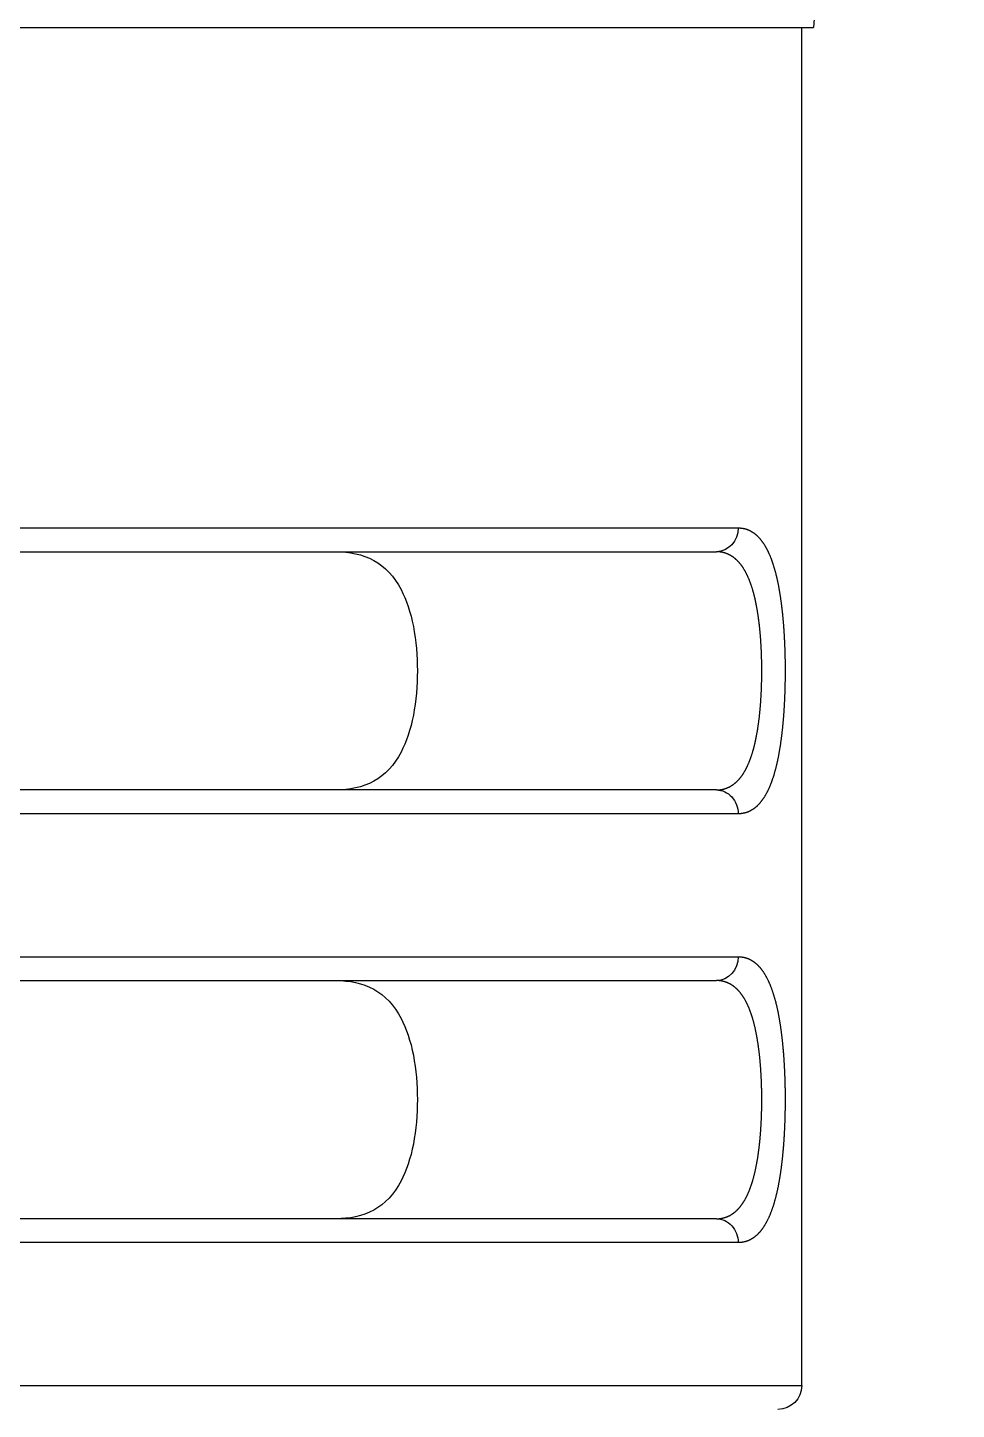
# Model space of a CAD drawing. Header units: millimetres. Extents: x 296 to 1136, y 93 to 687.
# Drawn here: x 989.37 to 993.26, y 467.13 to 472.93 of the extents above; entities that cross this region are included whole.
import ezdxf

# ---------------------------------------------------------------- set-up
doc = ezdxf.new("R2010")
doc.units = ezdxf.units.MM
doc.header["$LTSCALE"] = 0.75

msp = doc.modelspace()

# ---------------------------------------------------------------- linework, layer by layer
at = {"extrusion": (1, -2.22045e-16, -2.96747e-13)}
for p, q in [((992.6157, 467.2312), (992.6157, 472.9312)), ((986.3825, 470.8312), (992.3488, 470.8312)), ((986.4743, 470.7312), (992.2571, 470.7312)), ((992.2571, 469.7312), (986.4743, 469.7312)), ((992.3488, 469.6312), (986.3825, 469.6312)), ((986.3825, 469.0312), (992.3488, 469.0312)), ((986.4743, 468.9312), (992.2571, 468.9312)), ((992.2571, 467.9312), (986.4743, 467.9312)), ((992.3488, 467.8312), (986.3825, 467.8312)), ((986.1157, 467.2312), (992.6157, 467.2312))]:
    msp.add_line(p, q, dxfattribs=at)
at = {"extrusion": (-5.04871e-29, 2.22045e-16, -1)}
msp.add_arc((-992.5157, 467.2312), 0.1, 180, 270, dxfattribs=at)
at = {"extrusion": (1.18873e-29, 2.22045e-16, -1)}
msp.add_ellipse((992.2571, 470.8312), major_axis=(0, 0.1), ratio=0.917894, start_param=1.570797, end_param=3.14159, dxfattribs=at)
at = {"extrusion": (1.67617e-28, 2.22045e-16, -1)}
msp.add_ellipse((992.2571, 469.6312), major_axis=(0, 0.1), ratio=0.917894, start_param=0.000013, end_param=1.570813, dxfattribs=at)
at = {"extrusion": (2.46809e-29, 2.22045e-16, -1)}
msp.add_ellipse((992.2571, 469.0312), major_axis=(0, 0.1), ratio=0.917894, start_param=1.570797, end_param=3.14159, dxfattribs=at)
at = {"extrusion": (1.35779e-28, 2.22045e-16, -1)}
msp.add_ellipse((992.2571, 467.8312), major_axis=(0, 0.1), ratio=0.917894, start_param=0.000013, end_param=1.570813, dxfattribs=at)
for points in [[(993.2648, 479.8302), (993.0489, 477.532), (992.8461, 475.2324), (992.6655, 472.9312)], [(992.2571, 469.7312), (992.2581, 469.7312), (992.2602, 469.7312), (992.2634, 469.7313), (992.2665, 469.7315), (992.2695, 469.7317), (992.2726, 469.7321), (992.2756, 469.7325), (992.2786, 469.733), (992.2816, 469.7335), (992.2845, 469.7341), (992.2874, 469.7348), (992.2903, 469.7356), (992.2931, 469.7364), (992.296, 469.7373), (992.2988, 469.7383), (992.3015, 469.7394), (992.3042, 469.7405), (992.3069, 469.7417), (992.3096, 469.7429), (992.3123, 469.7442), (992.3149, 469.7456), (992.3175, 469.7471), (992.32, 469.7486), (992.3225, 469.7502), (992.325, 469.7518), (992.3275, 469.7535), (992.3299, 469.7553), (992.3323, 469.7571), (992.3347, 469.7591), (992.337, 469.761), (992.3394, 469.763), (992.3417, 469.7651), (992.3439, 469.7673), (992.3461, 469.7695), (992.3483, 469.7718), (992.3505, 469.7741), (992.3527, 469.7765), (992.3548, 469.779), (992.3569, 469.7815), (992.3589, 469.7841), (992.361, 469.7867), (992.363, 469.7894), (992.3649, 469.7921), (992.3669, 469.7949), (992.3688, 469.7978), (992.3707, 469.8007), (992.3726, 469.8037), (992.3744, 469.8067), (992.3762, 469.8098), (992.378, 469.8129), (992.3798, 469.8161), (992.3815, 469.8194), (992.3832, 469.8227), (992.3849, 469.826), (992.3865, 469.8294), (992.3882, 469.8329), (992.3898, 469.8364), (992.3913, 469.84), (992.3929, 469.8436), (992.3944, 469.8472), (992.3959, 469.8509), (992.3974, 469.8547), (992.3989, 469.8585), (992.4003, 469.8624), (992.4017, 469.8663), (992.4031, 469.8702), (992.4044, 469.8742), (992.4058, 469.8783), (992.4071, 469.8824), (992.4083, 469.8865), (992.4096, 469.8907), (992.4108, 469.8949), (992.4121, 469.8992), (992.4133, 469.9035), (992.4144, 469.9078), (992.4156, 469.9122), (992.4167, 469.9167), (992.4178, 469.9212), (992.4189, 469.9257), (992.4199, 469.9303), (992.421, 469.9349), (992.422, 469.9395), (992.423, 469.9442), (992.4239, 469.9489), (992.4249, 469.9537), (992.4258, 469.9585), (992.4267, 469.9633), (992.4276, 469.9682), (992.4285, 469.9731), (992.4293, 469.9781), (992.4302, 469.983), (992.431, 469.9881), (992.4317, 469.9931), (992.4325, 469.9982), (992.4333, 470.0033), (992.434, 470.0084), (992.4347, 470.0136), (992.4354, 470.0188), (992.436, 470.024), (992.4367, 470.0293), (992.4373, 470.0345), (992.4379, 470.0399), (992.4385, 470.0452), (992.4391, 470.0506), (992.4396, 470.0559), (992.4402, 470.0614), (992.4407, 470.0668), (992.4412, 470.0723), (992.4417, 470.0777), (992.4421, 470.0832), (992.4426, 470.0888), (992.443, 470.0943), (992.4434, 470.0999), (992.4438, 470.1055), (992.4441, 470.1111), (992.4445, 470.1167), (992.4448, 470.1223), (992.4451, 470.1279), (992.4454, 470.1336), (992.4457, 470.1392), (992.446, 470.1449), (992.4462, 470.1506), (992.4465, 470.1563), (992.4467, 470.162), (992.4469, 470.1677), (992.4471, 470.1735), (992.4472, 470.1792), (992.4474, 470.185), (992.4475, 470.1907), (992.4476, 470.1965), (992.4477, 470.2023), (992.4478, 470.208), (992.4478, 470.2138), (992.4479, 470.2196), (992.4479, 470.2254), (992.4479, 470.2312), (992.4479, 470.237), (992.4479, 470.2427), (992.4478, 470.2485), (992.4478, 470.2543), (992.4477, 470.2601), (992.4476, 470.2658), (992.4475, 470.2716), (992.4474, 470.2773), (992.4472, 470.2831), (992.4471, 470.2888), (992.4469, 470.2946), (992.4467, 470.3003), (992.4465, 470.306), (992.4462, 470.3117), (992.446, 470.3174), (992.4457, 470.3231), (992.4454, 470.3288), (992.4451, 470.3345), (992.4448, 470.3401), (992.4445, 470.3457), (992.4441, 470.3513), (992.4438, 470.3569), (992.4434, 470.3625), (992.443, 470.3681), (992.4426, 470.3736), (992.4421, 470.3791), (992.4416, 470.3847), (992.4412, 470.3901), (992.4407, 470.3956), (992.4402, 470.401), (992.4396, 470.4064), (992.4391, 470.4118), (992.4385, 470.4172), (992.4379, 470.4225), (992.4373, 470.4278), (992.4367, 470.4331), (992.436, 470.4384), (992.4354, 470.4436), (992.4347, 470.4488), (992.434, 470.454), (992.4332, 470.4591), (992.4325, 470.4642), (992.4317, 470.4693), (992.4309, 470.4744), (992.4301, 470.4794), (992.4293, 470.4843), (992.4285, 470.4893), (992.4276, 470.4942), (992.4267, 470.4991), (992.4258, 470.5039), (992.4249, 470.5087), (992.4239, 470.5135), (992.423, 470.5182), (992.422, 470.5229), (992.421, 470.5275), (992.4199, 470.5321), (992.4189, 470.5367), (992.4178, 470.5412), (992.4167, 470.5457), (992.4155, 470.5502), (992.4144, 470.5546), (992.4132, 470.5589), (992.412, 470.5632), (992.4108, 470.5675), (992.4096, 470.5717), (992.4083, 470.5759), (992.407, 470.58), (992.4057, 470.5841), (992.4044, 470.5882), (992.403, 470.5922), (992.4017, 470.5961), (992.4003, 470.6), (992.3988, 470.6039), (992.3974, 470.6077), (992.3959, 470.6114), (992.3944, 470.6151), (992.3929, 470.6188), (992.3913, 470.6224), (992.3897, 470.626), (992.3881, 470.6295), (992.3865, 470.6329), (992.3849, 470.6363), (992.3832, 470.6397), (992.3815, 470.643), (992.3797, 470.6462), (992.378, 470.6494), (992.3762, 470.6526), (992.3744, 470.6556), (992.3725, 470.6587), (992.3707, 470.6616), (992.3688, 470.6646), (992.3669, 470.6674), (992.3649, 470.6702), (992.3629, 470.673), (992.3609, 470.6757), (992.3589, 470.6783), (992.3568, 470.6809), (992.3548, 470.6834), (992.3526, 470.6858), (992.3505, 470.6882), (992.3483, 470.6906), (992.3461, 470.6928), (992.3439, 470.695), (992.3416, 470.6972), (992.3394, 470.6993), (992.337, 470.7013), (992.3347, 470.7033), (992.3323, 470.7052), (992.3299, 470.707), (992.3275, 470.7088), (992.325, 470.7105), (992.3225, 470.7122), (992.32, 470.7137), (992.3175, 470.7153), (992.3149, 470.7167), (992.3123, 470.7181), (992.3096, 470.7194), (992.307, 470.7207), (992.3043, 470.7218), (992.3015, 470.723), (992.2988, 470.724), (992.296, 470.725), (992.2932, 470.7259), (992.2903, 470.7267), (992.2874, 470.7275), (992.2845, 470.7282), (992.2816, 470.7288), (992.2786, 470.7294), (992.2756, 470.7298), (992.2726, 470.7302), (992.2695, 470.7306), (992.2665, 470.7308), (992.2634, 470.731), (992.2602, 470.7311), (992.2581, 470.7312), (992.2571, 470.7312)], [(992.2571, 467.9312), (992.2581, 467.9312), (992.2602, 467.9312), (992.2634, 467.9313), (992.2665, 467.9315), (992.2695, 467.9317), (992.2726, 467.9321), (992.2756, 467.9325), (992.2786, 467.933), (992.2816, 467.9335), (992.2845, 467.9341), (992.2874, 467.9348), (992.2903, 467.9356), (992.2931, 467.9364), (992.296, 467.9373), (992.2988, 467.9383), (992.3015, 467.9394), (992.3042, 467.9405), (992.3069, 467.9417), (992.3096, 467.9429), (992.3123, 467.9442), (992.3149, 467.9456), (992.3175, 467.9471), (992.32, 467.9486), (992.3225, 467.9502), (992.325, 467.9518), (992.3275, 467.9535), (992.3299, 467.9553), (992.3323, 467.9571), (992.3347, 467.9591), (992.337, 467.961), (992.3394, 467.963), (992.3417, 467.9651), (992.3439, 467.9673), (992.3461, 467.9695), (992.3483, 467.9718), (992.3505, 467.9741), (992.3527, 467.9765), (992.3548, 467.979), (992.3569, 467.9815), (992.3589, 467.9841), (992.361, 467.9867), (992.363, 467.9894), (992.3649, 467.9921), (992.3669, 467.9949), (992.3688, 467.9978), (992.3707, 468.0007), (992.3726, 468.0037), (992.3744, 468.0067), (992.3762, 468.0098), (992.378, 468.0129), (992.3798, 468.0161), (992.3815, 468.0194), (992.3832, 468.0227), (992.3849, 468.026), (992.3865, 468.0294), (992.3882, 468.0329), (992.3898, 468.0364), (992.3913, 468.04), (992.3929, 468.0436), (992.3944, 468.0472), (992.3959, 468.0509), (992.3974, 468.0547), (992.3989, 468.0585), (992.4003, 468.0624), (992.4017, 468.0663), (992.4031, 468.0702), (992.4044, 468.0742), (992.4058, 468.0783), (992.4071, 468.0824), (992.4083, 468.0865), (992.4096, 468.0907), (992.4108, 468.0949), (992.4121, 468.0992), (992.4133, 468.1035), (992.4144, 468.1078), (992.4156, 468.1122), (992.4167, 468.1167), (992.4178, 468.1212), (992.4189, 468.1257), (992.4199, 468.1303), (992.421, 468.1349), (992.422, 468.1395), (992.423, 468.1442), (992.4239, 468.1489), (992.4249, 468.1537), (992.4258, 468.1585), (992.4267, 468.1633), (992.4276, 468.1682), (992.4285, 468.1731), (992.4293, 468.1781), (992.4302, 468.183), (992.431, 468.1881), (992.4317, 468.1931), (992.4325, 468.1982), (992.4333, 468.2033), (992.434, 468.2084), (992.4347, 468.2136), (992.4354, 468.2188), (992.436, 468.224), (992.4367, 468.2293), (992.4373, 468.2345), (992.4379, 468.2399), (992.4385, 468.2452), (992.4391, 468.2506), (992.4396, 468.2559), (992.4402, 468.2614), (992.4407, 468.2668), (992.4412, 468.2723), (992.4417, 468.2777), (992.4421, 468.2832), (992.4426, 468.2888), (992.443, 468.2943), (992.4434, 468.2999), (992.4438, 468.3055), (992.4441, 468.3111), (992.4445, 468.3167), (992.4448, 468.3223), (992.4451, 468.3279), (992.4454, 468.3336), (992.4457, 468.3392), (992.446, 468.3449), (992.4462, 468.3506), (992.4465, 468.3563), (992.4467, 468.362), (992.4469, 468.3677), (992.4471, 468.3735), (992.4472, 468.3792), (992.4474, 468.385), (992.4475, 468.3907), (992.4476, 468.3965), (992.4477, 468.4023), (992.4478, 468.408), (992.4478, 468.4138), (992.4479, 468.4196), (992.4479, 468.4254), (992.4479, 468.4312), (992.4479, 468.437), (992.4479, 468.4427), (992.4478, 468.4485), (992.4478, 468.4543), (992.4477, 468.4601), (992.4476, 468.4658), (992.4475, 468.4716), (992.4474, 468.4773), (992.4472, 468.4831), (992.4471, 468.4888), (992.4469, 468.4946), (992.4467, 468.5003), (992.4465, 468.506), (992.4462, 468.5117), (992.446, 468.5174), (992.4457, 468.5231), (992.4454, 468.5288), (992.4451, 468.5345), (992.4448, 468.5401), (992.4445, 468.5457), (992.4441, 468.5513), (992.4438, 468.5569), (992.4434, 468.5625), (992.443, 468.5681), (992.4426, 468.5736), (992.4421, 468.5791), (992.4416, 468.5847), (992.4412, 468.5901), (992.4407, 468.5956), (992.4402, 468.601), (992.4396, 468.6064), (992.4391, 468.6118), (992.4385, 468.6172), (992.4379, 468.6225), (992.4373, 468.6278), (992.4367, 468.6331), (992.436, 468.6384), (992.4354, 468.6436), (992.4347, 468.6488), (992.434, 468.654), (992.4332, 468.6591), (992.4325, 468.6642), (992.4317, 468.6693), (992.4309, 468.6744), (992.4301, 468.6794), (992.4293, 468.6843), (992.4285, 468.6893), (992.4276, 468.6942), (992.4267, 468.6991), (992.4258, 468.7039), (992.4249, 468.7087), (992.4239, 468.7135), (992.423, 468.7182), (992.422, 468.7229), (992.421, 468.7275), (992.4199, 468.7321), (992.4189, 468.7367), (992.4178, 468.7412), (992.4167, 468.7457), (992.4155, 468.7502), (992.4144, 468.7546), (992.4132, 468.7589), (992.412, 468.7632), (992.4108, 468.7675), (992.4096, 468.7717), (992.4083, 468.7759), (992.407, 468.78), (992.4057, 468.7841), (992.4044, 468.7882), (992.403, 468.7922), (992.4017, 468.7961), (992.4003, 468.8), (992.3988, 468.8039), (992.3974, 468.8077), (992.3959, 468.8114), (992.3944, 468.8151), (992.3929, 468.8188), (992.3913, 468.8224), (992.3897, 468.826), (992.3881, 468.8295), (992.3865, 468.8329), (992.3849, 468.8363), (992.3832, 468.8397), (992.3815, 468.843), (992.3797, 468.8462), (992.378, 468.8494), (992.3762, 468.8526), (992.3744, 468.8556), (992.3725, 468.8587), (992.3707, 468.8616), (992.3688, 468.8646), (992.3669, 468.8674), (992.3649, 468.8702), (992.3629, 468.873), (992.3609, 468.8757), (992.3589, 468.8783), (992.3568, 468.8809), (992.3548, 468.8834), (992.3526, 468.8858), (992.3505, 468.8882), (992.3483, 468.8906), (992.3461, 468.8928), (992.3439, 468.895), (992.3416, 468.8972), (992.3394, 468.8993), (992.337, 468.9013), (992.3347, 468.9033), (992.3323, 468.9052), (992.3299, 468.907), (992.3275, 468.9088), (992.325, 468.9105), (992.3225, 468.9122), (992.32, 468.9137), (992.3175, 468.9153), (992.3149, 468.9167), (992.3123, 468.9181), (992.3096, 468.9194), (992.307, 468.9207), (992.3043, 468.9218), (992.3015, 468.923), (992.2988, 468.924), (992.296, 468.925), (992.2932, 468.9259), (992.2903, 468.9267), (992.2874, 468.9275), (992.2845, 468.9282), (992.2816, 468.9288), (992.2786, 468.9294), (992.2756, 468.9298), (992.2726, 468.9302), (992.2695, 468.9306), (992.2665, 468.9308), (992.2634, 468.931), (992.2602, 468.9311), (992.2581, 468.9312), (992.2571, 468.9312)]]:
    msp.add_open_spline(points, degree=3)
for points, knots in [([(986.1146, 472.9312), (986.1829, 472.9312), (986.3228, 472.9312), (986.7447, 472.9312), (987.0193, 472.9312), (987.6794, 472.9312), (988.0764, 472.9312), (988.8977, 472.9312), (989.3345, 472.9312), (990.1864, 472.9312), (990.5973, 472.9312), (991.3552, 472.9312), (991.6782, 472.9312), (992.2234, 472.9312), (992.4093, 472.9312), (992.5947, 472.9312), (992.6419, 472.9312), (992.6632, 472.9312), (992.6655, 472.9312), (992.6655, 472.9312)], [0.000001, 0.000001, 0.000001, 0.000001, 0.119331, 0.119331, 0.248839, 0.248839, 0.42052, 0.42052, 0.644274, 0.644274, 0.938577, 0.938577, 1.330761, 1.330761, 1.861701, 1.861701, 2.245078, 2.245078, 2.34975, 2.34975, 2.34975, 2.34975]), ([(992.3488, 470.8312), (992.3499, 470.8312), (992.352, 470.8311), (992.3551, 470.831), (992.3582, 470.8308), (992.3613, 470.8305), (992.3643, 470.8301), (992.3673, 470.8297), (992.3703, 470.8292), (992.3733, 470.8285), (992.3762, 470.8278), (992.3791, 470.8271), (992.382, 470.8262), (992.3848, 470.8253), (992.3876, 470.8243), (992.3904, 470.8232), (992.3932, 470.822), (992.3959, 470.8208), (992.3986, 470.8194), (992.4013, 470.818), (992.404, 470.8165), (992.4066, 470.815), (992.4092, 470.8134), (992.4118, 470.8117), (992.4143, 470.8099), (992.4168, 470.808), (992.4193, 470.8061), (992.4218, 470.8041), (992.4242, 470.802), (992.4266, 470.7999), (992.429, 470.7977), (992.4313, 470.7954), (992.4336, 470.793), (992.4359, 470.7906), (992.4382, 470.7881), (992.4404, 470.7856), (992.4426, 470.783), (992.4448, 470.7803), (992.4469, 470.7775), (992.449, 470.7747), (992.4511, 470.7718), (992.4532, 470.7688), (992.4552, 470.7658), (992.4572, 470.7627), (992.4592, 470.7595), (992.4612, 470.7563), (992.4631, 470.753), (992.465, 470.7496), (992.4669, 470.7462), (992.4688, 470.7427), (992.4706, 470.7392), (992.4724, 470.7356), (992.4742, 470.7319), (992.4759, 470.7282), (992.4776, 470.7244), (992.4793, 470.7205), (992.481, 470.7167), (992.4827, 470.7127), (992.4843, 470.7087), (992.4859, 470.7046), (992.4874, 470.7005), (992.489, 470.6963), (992.4905, 470.6921), (992.492, 470.6878), (992.4935, 470.6835), (992.4949, 470.6791), (992.4963, 470.6747), (992.4977, 470.6702), (992.4991, 470.6657), (992.5004, 470.6611), (992.5018, 470.6564), (992.5031, 470.6517), (992.5044, 470.647), (992.5056, 470.6422), (992.5069, 470.6373), (992.5081, 470.6324), (992.5093, 470.6275), (992.5104, 470.6225), (992.5116, 470.6175), (992.5127, 470.6124), (992.5138, 470.6072), (992.5149, 470.6021), (992.516, 470.5968), (992.517, 470.5916), (992.518, 470.5863), (992.519, 470.5809), (992.52, 470.5755), (992.521, 470.5701), (992.5219, 470.5646), (992.5228, 470.5591), (992.5237, 470.5536), (992.5246, 470.548), (992.5255, 470.5424), (992.5263, 470.5368), (992.5271, 470.5311), (992.5279, 470.5254), (992.5287, 470.5197), (992.5295, 470.5139), (992.5302, 470.5081), (992.5309, 470.5022), (992.5316, 470.4964), (992.5323, 470.4905), (992.533, 470.4845), (992.5336, 470.4786), (992.5343, 470.4726), (992.5349, 470.4665), (992.5355, 470.4605), (992.536, 470.4544), (992.5366, 470.4483), (992.5371, 470.4422), (992.5377, 470.436), (992.5382, 470.4299), (992.5387, 470.4237), (992.5391, 470.4174), (992.5396, 470.4112), (992.54, 470.4049), (992.5405, 470.3986), (992.5409, 470.3923), (992.5413, 470.386), (992.5416, 470.3797), (992.542, 470.3734), (992.5423, 470.367), (992.5426, 470.3606), (992.5429, 470.3542), (992.5432, 470.3478), (992.5435, 470.3414), (992.5438, 470.335), (992.544, 470.3285), (992.5442, 470.3221), (992.5444, 470.3156), (992.5446, 470.3091), (992.5448, 470.3026), (992.545, 470.2961), (992.5451, 470.2896), (992.5453, 470.2831), (992.5454, 470.2766), (992.5455, 470.2701), (992.5456, 470.2636), (992.5456, 470.2571), (992.5457, 470.2505), (992.5457, 470.244), (992.5457, 470.2375), (992.5457, 470.2309), (992.5457, 470.2244), (992.5457, 470.2179), (992.5457, 470.2113), (992.5456, 470.2048), (992.5455, 470.1982), (992.5455, 470.1917), (992.5454, 470.1852), (992.5452, 470.1787), (992.5451, 470.1722), (992.545, 470.1656), (992.5448, 470.1592), (992.5446, 470.1528), (992.5444, 470.1465), (992.5442, 470.1401), (992.544, 470.1337), (992.5438, 470.1272), (992.5435, 470.1208), (992.5432, 470.1144), (992.5429, 470.1081), (992.5426, 470.1017), (992.5423, 470.0953), (992.542, 470.0889), (992.5416, 470.0826), (992.5412, 470.0762), (992.5409, 470.0699), (992.5405, 470.0636), (992.54, 470.0573), (992.5396, 470.0511), (992.5391, 470.0448), (992.5387, 470.0386), (992.5382, 470.0324), (992.5377, 470.0262), (992.5371, 470.02), (992.5366, 470.0139), (992.536, 470.0078), (992.5355, 470.0017), (992.5349, 469.9957), (992.5343, 469.9897), (992.5336, 469.9837), (992.533, 469.9777), (992.5323, 469.9718), (992.5316, 469.9659), (992.5309, 469.9601), (992.5302, 469.9542), (992.5295, 469.9484), (992.5287, 469.9427), (992.5279, 469.9369), (992.5271, 469.9312), (992.5263, 469.9255), (992.5255, 469.9199), (992.5246, 469.9143), (992.5237, 469.9087), (992.5228, 469.9032), (992.5219, 469.8977), (992.521, 469.8922), (992.52, 469.8868), (992.519, 469.8814), (992.518, 469.876), (992.517, 469.8707), (992.516, 469.8655), (992.5149, 469.8603), (992.5138, 469.8551), (992.5127, 469.85), (992.5116, 469.8449), (992.5105, 469.8399), (992.5093, 469.8349), (992.5081, 469.83), (992.5069, 469.8251), (992.5056, 469.8202), (992.5044, 469.8155), (992.5031, 469.8108), (992.5018, 469.8061), (992.5005, 469.8015), (992.4992, 469.7969), (992.4978, 469.7924), (992.4964, 469.7878), (992.495, 469.7834), (992.4935, 469.779), (992.492, 469.7746), (992.4905, 469.7704), (992.489, 469.7661), (992.4875, 469.7619), (992.4859, 469.7578), (992.4843, 469.7537), (992.4827, 469.7497), (992.481, 469.7457), (992.4794, 469.7418), (992.4777, 469.738), (992.476, 469.7342), (992.4742, 469.7305), (992.4724, 469.7268), (992.4706, 469.7232), (992.4688, 469.7197), (992.4669, 469.7162), (992.4651, 469.7128), (992.4632, 469.7094), (992.4612, 469.7061), (992.4593, 469.7029), (992.4573, 469.6997), (992.4553, 469.6966), (992.4532, 469.6936), (992.4512, 469.6906), (992.4491, 469.6877), (992.447, 469.6849), (992.4448, 469.6821), (992.4426, 469.6794), (992.4404, 469.6768), (992.4382, 469.6742), (992.4359, 469.6717), (992.4336, 469.6693), (992.4313, 469.6669), (992.429, 469.6646), (992.4266, 469.6624), (992.4242, 469.6603), (992.4218, 469.6582), (992.4193, 469.6562), (992.4168, 469.6543), (992.4143, 469.6524), (992.4118, 469.6507), (992.4092, 469.649), (992.4066, 469.6473), (992.404, 469.6458), (992.4013, 469.6443), (992.3986, 469.6429), (992.3959, 469.6416), (992.3932, 469.6403), (992.3904, 469.6391), (992.3876, 469.6381), (992.3848, 469.637), (992.3819, 469.6361), (992.3791, 469.6353), (992.3762, 469.6345), (992.3732, 469.6338), (992.3703, 469.6332), (992.3673, 469.6326), (992.3643, 469.6322), (992.3612, 469.6318), (992.3582, 469.6315), (992.3551, 469.6313), (992.352, 469.6312), (992.3499, 469.6312), (992.3488, 469.6312)], [0, 0, 0, 0, 0.0035461, 0.0070922, 0.0106383, 0.0141844, 0.0177305, 0.0212766, 0.0248227, 0.0283688, 0.0319149, 0.035461, 0.0390071, 0.0425532, 0.0460993, 0.0496454, 0.0531915, 0.0567376, 0.0602837, 0.0638298, 0.0673759, 0.070922, 0.0744681, 0.0780142, 0.0815603, 0.0851064, 0.0886525, 0.0921986, 0.0957447, 0.0992908, 0.1028369, 0.106383, 0.1099291, 0.1134752, 0.1170213, 0.1205674, 0.1241135, 0.1276596, 0.1312057, 0.1347518, 0.1382979, 0.141844, 0.1453901, 0.1489362, 0.1524823, 0.1560284, 0.1595745, 0.1631206, 0.1666667, 0.1702128, 0.1737589, 0.177305, 0.1808511, 0.1843972, 0.1879433, 0.1914894, 0.1950355, 0.1985816, 0.2021277, 0.2056738, 0.2092199, 0.212766, 0.2163121, 0.2198582, 0.2234043, 0.2269504, 0.2304965, 0.2340426, 0.2375887, 0.2411348, 0.2446809, 0.248227, 0.251773, 0.2553191, 0.2588652, 0.2624113, 0.2659574, 0.2695035, 0.2730496, 0.2765957, 0.2801418, 0.2836879, 0.287234, 0.2907801, 0.2943262, 0.2978723, 0.3014184, 0.3049645, 0.3085106, 0.3120567, 0.3156028, 0.3191489, 0.322695, 0.3262411, 0.3297872, 0.3333333, 0.3368794, 0.3404255, 0.3439716, 0.3475177, 0.3510638, 0.3546099, 0.358156, 0.3617021, 0.3652482, 0.3687943, 0.3723404, 0.3758865, 0.3794326, 0.3829787, 0.3865248, 0.3900709, 0.393617, 0.3971631, 0.4007092, 0.4042553, 0.4078014, 0.4113475, 0.4148936, 0.4184397, 0.4219858, 0.4255319, 0.429078, 0.4326241, 0.4361702, 0.4397163, 0.4432624, 0.4468085, 0.4503546, 0.4539007, 0.4574468, 0.4609929, 0.464539, 0.4680851, 0.4716312, 0.4751773, 0.4787234, 0.4822695, 0.4858156, 0.4893617, 0.4929078, 0.4964539, 0.5, 0.5035461, 0.5070922, 0.5106383, 0.5141844, 0.5177305, 0.5212766, 0.5248227, 0.5283688, 0.5319149, 0.535461, 0.5390071, 0.5425532, 0.5460993, 0.5496454, 0.5531915, 0.5567376, 0.5602837, 0.5638298, 0.5673759, 0.570922, 0.5744681, 0.5780142, 0.5815603, 0.5851064, 0.5886525, 0.5921986, 0.5957447, 0.5992908, 0.6028369, 0.606383, 0.6099291, 0.6134752, 0.6170213, 0.6205674, 0.6241135, 0.6276596, 0.6312057, 0.6347518, 0.6382979, 0.641844, 0.6453901, 0.6489362, 0.6524823, 0.6560284, 0.6595745, 0.6631206, 0.6666667, 0.6702128, 0.6737589, 0.677305, 0.6808511, 0.6843972, 0.6879433, 0.6914894, 0.6950355, 0.6985816, 0.7021277, 0.7056738, 0.7092199, 0.712766, 0.7163121, 0.7198582, 0.7234043, 0.7269504, 0.7304965, 0.7340426, 0.7375887, 0.7411348, 0.7446809, 0.748227, 0.751773, 0.7553191, 0.7588652, 0.7624113, 0.7659574, 0.7695035, 0.7730496, 0.7765957, 0.7801418, 0.7836879, 0.787234, 0.7907801, 0.7943262, 0.7978723, 0.8014184, 0.8049645, 0.8085106, 0.8120567, 0.8156028, 0.8191489, 0.822695, 0.8262411, 0.8297872, 0.8333333, 0.8368794, 0.8404255, 0.8439716, 0.8475177, 0.8510638, 0.8546099, 0.858156, 0.8617021, 0.8652482, 0.8687943, 0.8723404, 0.8758865, 0.8794326, 0.8829787, 0.8865248, 0.8900709, 0.893617, 0.8971631, 0.9007092, 0.9042553, 0.9078014, 0.9113475, 0.9148936, 0.9184397, 0.9219858, 0.9255319, 0.929078, 0.9326241, 0.9361702, 0.9397163, 0.9432624, 0.9468085, 0.9503546, 0.9539007, 0.9574468, 0.9609929, 0.964539, 0.9680851, 0.9716312, 0.9751773, 0.9787234, 0.9822695, 0.9858156, 0.9893617, 0.9929078, 0.9964539, 1, 1, 1, 1]), ([(990.6609, 470.7312), (990.716, 470.7312), (990.7714, 470.7208), (990.8658, 470.6686), (990.9049, 470.6265), (990.9555, 470.5304), (990.9735, 470.4768), (990.9966, 470.3579), (991.002, 470.2927), (991.002, 470.2312), (991.002, 470.1697), (990.9966, 470.1044), (990.9735, 469.9855), (990.9555, 469.9319), (990.9049, 469.8358), (990.8658, 469.7937), (990.7714, 469.7415), (990.716, 469.7312), (990.6609, 469.7312)], [0.3110541, 0.3110541, 0.3110541, 0.3110541, 0.3348501, 0.3348501, 0.3586461, 0.3586461, 0.3770975, 0.3770975, 0.395549, 0.395549, 0.395549, 0.4140004, 0.4140004, 0.4324518, 0.4324518, 0.4562478, 0.4562478, 0.4800438, 0.4800438, 0.4800438, 0.4800438]), ([(992.3488, 469.0312), (992.3499, 469.0312), (992.352, 469.0311), (992.3551, 469.031), (992.3582, 469.0308), (992.3613, 469.0305), (992.3643, 469.0301), (992.3673, 469.0297), (992.3703, 469.0292), (992.3733, 469.0285), (992.3762, 469.0278), (992.3791, 469.0271), (992.382, 469.0262), (992.3848, 469.0253), (992.3876, 469.0243), (992.3904, 469.0232), (992.3932, 469.022), (992.3959, 469.0208), (992.3986, 469.0194), (992.4013, 469.018), (992.404, 469.0165), (992.4066, 469.015), (992.4092, 469.0134), (992.4118, 469.0117), (992.4143, 469.0099), (992.4168, 469.008), (992.4193, 469.0061), (992.4218, 469.0041), (992.4242, 469.002), (992.4266, 468.9999), (992.429, 468.9977), (992.4313, 468.9954), (992.4336, 468.993), (992.4359, 468.9906), (992.4382, 468.9881), (992.4404, 468.9856), (992.4426, 468.983), (992.4448, 468.9803), (992.4469, 468.9775), (992.449, 468.9747), (992.4511, 468.9718), (992.4532, 468.9688), (992.4552, 468.9658), (992.4572, 468.9627), (992.4592, 468.9595), (992.4612, 468.9563), (992.4631, 468.953), (992.465, 468.9496), (992.4669, 468.9462), (992.4688, 468.9427), (992.4706, 468.9392), (992.4724, 468.9356), (992.4742, 468.9319), (992.4759, 468.9282), (992.4776, 468.9244), (992.4793, 468.9205), (992.481, 468.9167), (992.4827, 468.9127), (992.4843, 468.9087), (992.4859, 468.9046), (992.4874, 468.9005), (992.489, 468.8963), (992.4905, 468.8921), (992.492, 468.8878), (992.4935, 468.8835), (992.4949, 468.8791), (992.4963, 468.8747), (992.4977, 468.8702), (992.4991, 468.8657), (992.5004, 468.8611), (992.5018, 468.8564), (992.5031, 468.8517), (992.5044, 468.847), (992.5056, 468.8422), (992.5069, 468.8373), (992.5081, 468.8324), (992.5093, 468.8275), (992.5104, 468.8225), (992.5116, 468.8175), (992.5127, 468.8124), (992.5138, 468.8072), (992.5149, 468.8021), (992.516, 468.7968), (992.517, 468.7916), (992.518, 468.7863), (992.519, 468.7809), (992.52, 468.7755), (992.521, 468.7701), (992.5219, 468.7646), (992.5228, 468.7591), (992.5237, 468.7536), (992.5246, 468.748), (992.5255, 468.7424), (992.5263, 468.7368), (992.5271, 468.7311), (992.5279, 468.7254), (992.5287, 468.7197), (992.5295, 468.7139), (992.5302, 468.7081), (992.5309, 468.7022), (992.5316, 468.6964), (992.5323, 468.6905), (992.533, 468.6845), (992.5336, 468.6786), (992.5343, 468.6726), (992.5349, 468.6665), (992.5355, 468.6605), (992.536, 468.6544), (992.5366, 468.6483), (992.5371, 468.6422), (992.5377, 468.636), (992.5382, 468.6299), (992.5387, 468.6237), (992.5391, 468.6174), (992.5396, 468.6112), (992.54, 468.6049), (992.5405, 468.5986), (992.5409, 468.5923), (992.5413, 468.586), (992.5416, 468.5797), (992.542, 468.5734), (992.5423, 468.567), (992.5426, 468.5606), (992.5429, 468.5542), (992.5432, 468.5478), (992.5435, 468.5414), (992.5438, 468.535), (992.544, 468.5285), (992.5442, 468.5221), (992.5444, 468.5156), (992.5446, 468.5091), (992.5448, 468.5026), (992.545, 468.4961), (992.5451, 468.4896), (992.5453, 468.4831), (992.5454, 468.4766), (992.5455, 468.4701), (992.5456, 468.4636), (992.5456, 468.4571), (992.5457, 468.4505), (992.5457, 468.444), (992.5457, 468.4375), (992.5457, 468.4309), (992.5457, 468.4244), (992.5457, 468.4179), (992.5457, 468.4113), (992.5456, 468.4048), (992.5455, 468.3982), (992.5455, 468.3917), (992.5454, 468.3852), (992.5452, 468.3787), (992.5451, 468.3722), (992.545, 468.3656), (992.5448, 468.3592), (992.5446, 468.3528), (992.5444, 468.3465), (992.5442, 468.3401), (992.544, 468.3337), (992.5438, 468.3272), (992.5435, 468.3208), (992.5432, 468.3144), (992.5429, 468.3081), (992.5426, 468.3017), (992.5423, 468.2953), (992.542, 468.2889), (992.5416, 468.2826), (992.5412, 468.2762), (992.5409, 468.2699), (992.5405, 468.2636), (992.54, 468.2573), (992.5396, 468.2511), (992.5391, 468.2448), (992.5387, 468.2386), (992.5382, 468.2324), (992.5377, 468.2262), (992.5371, 468.22), (992.5366, 468.2139), (992.536, 468.2078), (992.5355, 468.2017), (992.5349, 468.1957), (992.5343, 468.1897), (992.5336, 468.1837), (992.533, 468.1777), (992.5323, 468.1718), (992.5316, 468.1659), (992.5309, 468.1601), (992.5302, 468.1542), (992.5295, 468.1484), (992.5287, 468.1427), (992.5279, 468.1369), (992.5271, 468.1312), (992.5263, 468.1255), (992.5255, 468.1199), (992.5246, 468.1143), (992.5237, 468.1087), (992.5228, 468.1032), (992.5219, 468.0977), (992.521, 468.0922), (992.52, 468.0868), (992.519, 468.0814), (992.518, 468.076), (992.517, 468.0707), (992.516, 468.0655), (992.5149, 468.0603), (992.5138, 468.0551), (992.5127, 468.05), (992.5116, 468.0449), (992.5105, 468.0399), (992.5093, 468.0349), (992.5081, 468.03), (992.5069, 468.0251), (992.5056, 468.0202), (992.5044, 468.0155), (992.5031, 468.0108), (992.5018, 468.0061), (992.5005, 468.0015), (992.4992, 467.9969), (992.4978, 467.9924), (992.4964, 467.9878), (992.495, 467.9834), (992.4935, 467.979), (992.492, 467.9746), (992.4905, 467.9704), (992.489, 467.9661), (992.4875, 467.9619), (992.4859, 467.9578), (992.4843, 467.9537), (992.4827, 467.9497), (992.481, 467.9457), (992.4794, 467.9418), (992.4777, 467.938), (992.476, 467.9342), (992.4742, 467.9305), (992.4724, 467.9268), (992.4706, 467.9232), (992.4688, 467.9197), (992.4669, 467.9162), (992.4651, 467.9128), (992.4632, 467.9094), (992.4612, 467.9061), (992.4593, 467.9029), (992.4573, 467.8997), (992.4553, 467.8966), (992.4532, 467.8936), (992.4512, 467.8906), (992.4491, 467.8877), (992.447, 467.8849), (992.4448, 467.8821), (992.4426, 467.8794), (992.4404, 467.8768), (992.4382, 467.8742), (992.4359, 467.8717), (992.4336, 467.8693), (992.4313, 467.8669), (992.429, 467.8646), (992.4266, 467.8624), (992.4242, 467.8603), (992.4218, 467.8582), (992.4193, 467.8562), (992.4168, 467.8543), (992.4143, 467.8524), (992.4118, 467.8507), (992.4092, 467.849), (992.4066, 467.8473), (992.404, 467.8458), (992.4013, 467.8443), (992.3986, 467.8429), (992.3959, 467.8416), (992.3932, 467.8403), (992.3904, 467.8391), (992.3876, 467.8381), (992.3848, 467.837), (992.3819, 467.8361), (992.3791, 467.8353), (992.3762, 467.8345), (992.3732, 467.8338), (992.3703, 467.8332), (992.3673, 467.8326), (992.3643, 467.8322), (992.3612, 467.8318), (992.3582, 467.8315), (992.3551, 467.8313), (992.352, 467.8312), (992.3499, 467.8312), (992.3488, 467.8312)], [0, 0, 0, 0, 0.0035461, 0.0070922, 0.0106383, 0.0141844, 0.0177305, 0.0212766, 0.0248227, 0.0283688, 0.0319149, 0.035461, 0.0390071, 0.0425532, 0.0460993, 0.0496454, 0.0531915, 0.0567376, 0.0602837, 0.0638298, 0.0673759, 0.070922, 0.0744681, 0.0780142, 0.0815603, 0.0851064, 0.0886525, 0.0921986, 0.0957447, 0.0992908, 0.1028369, 0.106383, 0.1099291, 0.1134752, 0.1170213, 0.1205674, 0.1241135, 0.1276596, 0.1312057, 0.1347518, 0.1382979, 0.141844, 0.1453901, 0.1489362, 0.1524823, 0.1560284, 0.1595745, 0.1631206, 0.1666667, 0.1702128, 0.1737589, 0.177305, 0.1808511, 0.1843972, 0.1879433, 0.1914894, 0.1950355, 0.1985816, 0.2021277, 0.2056738, 0.2092199, 0.212766, 0.2163121, 0.2198582, 0.2234043, 0.2269504, 0.2304965, 0.2340426, 0.2375887, 0.2411348, 0.2446809, 0.248227, 0.251773, 0.2553191, 0.2588652, 0.2624113, 0.2659574, 0.2695035, 0.2730496, 0.2765957, 0.2801418, 0.2836879, 0.287234, 0.2907801, 0.2943262, 0.2978723, 0.3014184, 0.3049645, 0.3085106, 0.3120567, 0.3156028, 0.3191489, 0.322695, 0.3262411, 0.3297872, 0.3333333, 0.3368794, 0.3404255, 0.3439716, 0.3475177, 0.3510638, 0.3546099, 0.358156, 0.3617021, 0.3652482, 0.3687943, 0.3723404, 0.3758865, 0.3794326, 0.3829787, 0.3865248, 0.3900709, 0.393617, 0.3971631, 0.4007092, 0.4042553, 0.4078014, 0.4113475, 0.4148936, 0.4184397, 0.4219858, 0.4255319, 0.429078, 0.4326241, 0.4361702, 0.4397163, 0.4432624, 0.4468085, 0.4503546, 0.4539007, 0.4574468, 0.4609929, 0.464539, 0.4680851, 0.4716312, 0.4751773, 0.4787234, 0.4822695, 0.4858156, 0.4893617, 0.4929078, 0.4964539, 0.5, 0.5035461, 0.5070922, 0.5106383, 0.5141844, 0.5177305, 0.5212766, 0.5248227, 0.5283688, 0.5319149, 0.535461, 0.5390071, 0.5425532, 0.5460993, 0.5496454, 0.5531915, 0.5567376, 0.5602837, 0.5638298, 0.5673759, 0.570922, 0.5744681, 0.5780142, 0.5815603, 0.5851064, 0.5886525, 0.5921986, 0.5957447, 0.5992908, 0.6028369, 0.606383, 0.6099291, 0.6134752, 0.6170213, 0.6205674, 0.6241135, 0.6276596, 0.6312057, 0.6347518, 0.6382979, 0.641844, 0.6453901, 0.6489362, 0.6524823, 0.6560284, 0.6595745, 0.6631206, 0.6666667, 0.6702128, 0.6737589, 0.677305, 0.6808511, 0.6843972, 0.6879433, 0.6914894, 0.6950355, 0.6985816, 0.7021277, 0.7056738, 0.7092199, 0.712766, 0.7163121, 0.7198582, 0.7234043, 0.7269504, 0.7304965, 0.7340426, 0.7375887, 0.7411348, 0.7446809, 0.748227, 0.751773, 0.7553191, 0.7588652, 0.7624113, 0.7659574, 0.7695035, 0.7730496, 0.7765957, 0.7801418, 0.7836879, 0.787234, 0.7907801, 0.7943262, 0.7978723, 0.8014184, 0.8049645, 0.8085106, 0.8120567, 0.8156028, 0.8191489, 0.822695, 0.8262411, 0.8297872, 0.8333333, 0.8368794, 0.8404255, 0.8439716, 0.8475177, 0.8510638, 0.8546099, 0.858156, 0.8617021, 0.8652482, 0.8687943, 0.8723404, 0.8758865, 0.8794326, 0.8829787, 0.8865248, 0.8900709, 0.893617, 0.8971631, 0.9007092, 0.9042553, 0.9078014, 0.9113475, 0.9148936, 0.9184397, 0.9219858, 0.9255319, 0.929078, 0.9326241, 0.9361702, 0.9397163, 0.9432624, 0.9468085, 0.9503546, 0.9539007, 0.9574468, 0.9609929, 0.964539, 0.9680851, 0.9716312, 0.9751773, 0.9787234, 0.9822695, 0.9858156, 0.9893617, 0.9929078, 0.9964539, 1, 1, 1, 1]), ([(990.6609, 468.9312), (990.716, 468.9312), (990.7714, 468.9208), (990.8658, 468.8686), (990.9049, 468.8265), (990.9555, 468.7304), (990.9735, 468.6768), (990.9966, 468.5579), (991.002, 468.4927), (991.002, 468.4312), (991.002, 468.3697), (990.9966, 468.3044), (990.9735, 468.1855), (990.9555, 468.1319), (990.9049, 468.0358), (990.8658, 467.9937), (990.7714, 467.9415), (990.716, 467.9312), (990.6609, 467.9312)], [0.3110541, 0.3110541, 0.3110541, 0.3110541, 0.3348501, 0.3348501, 0.3586461, 0.3586461, 0.3770975, 0.3770975, 0.395549, 0.395549, 0.395549, 0.4140004, 0.4140004, 0.4324518, 0.4324518, 0.4562478, 0.4562478, 0.4800438, 0.4800438, 0.4800438, 0.4800438])]:
    msp.add_open_spline(points, degree=3, knots=knots)

doc.saveas('drawing.dxf')
